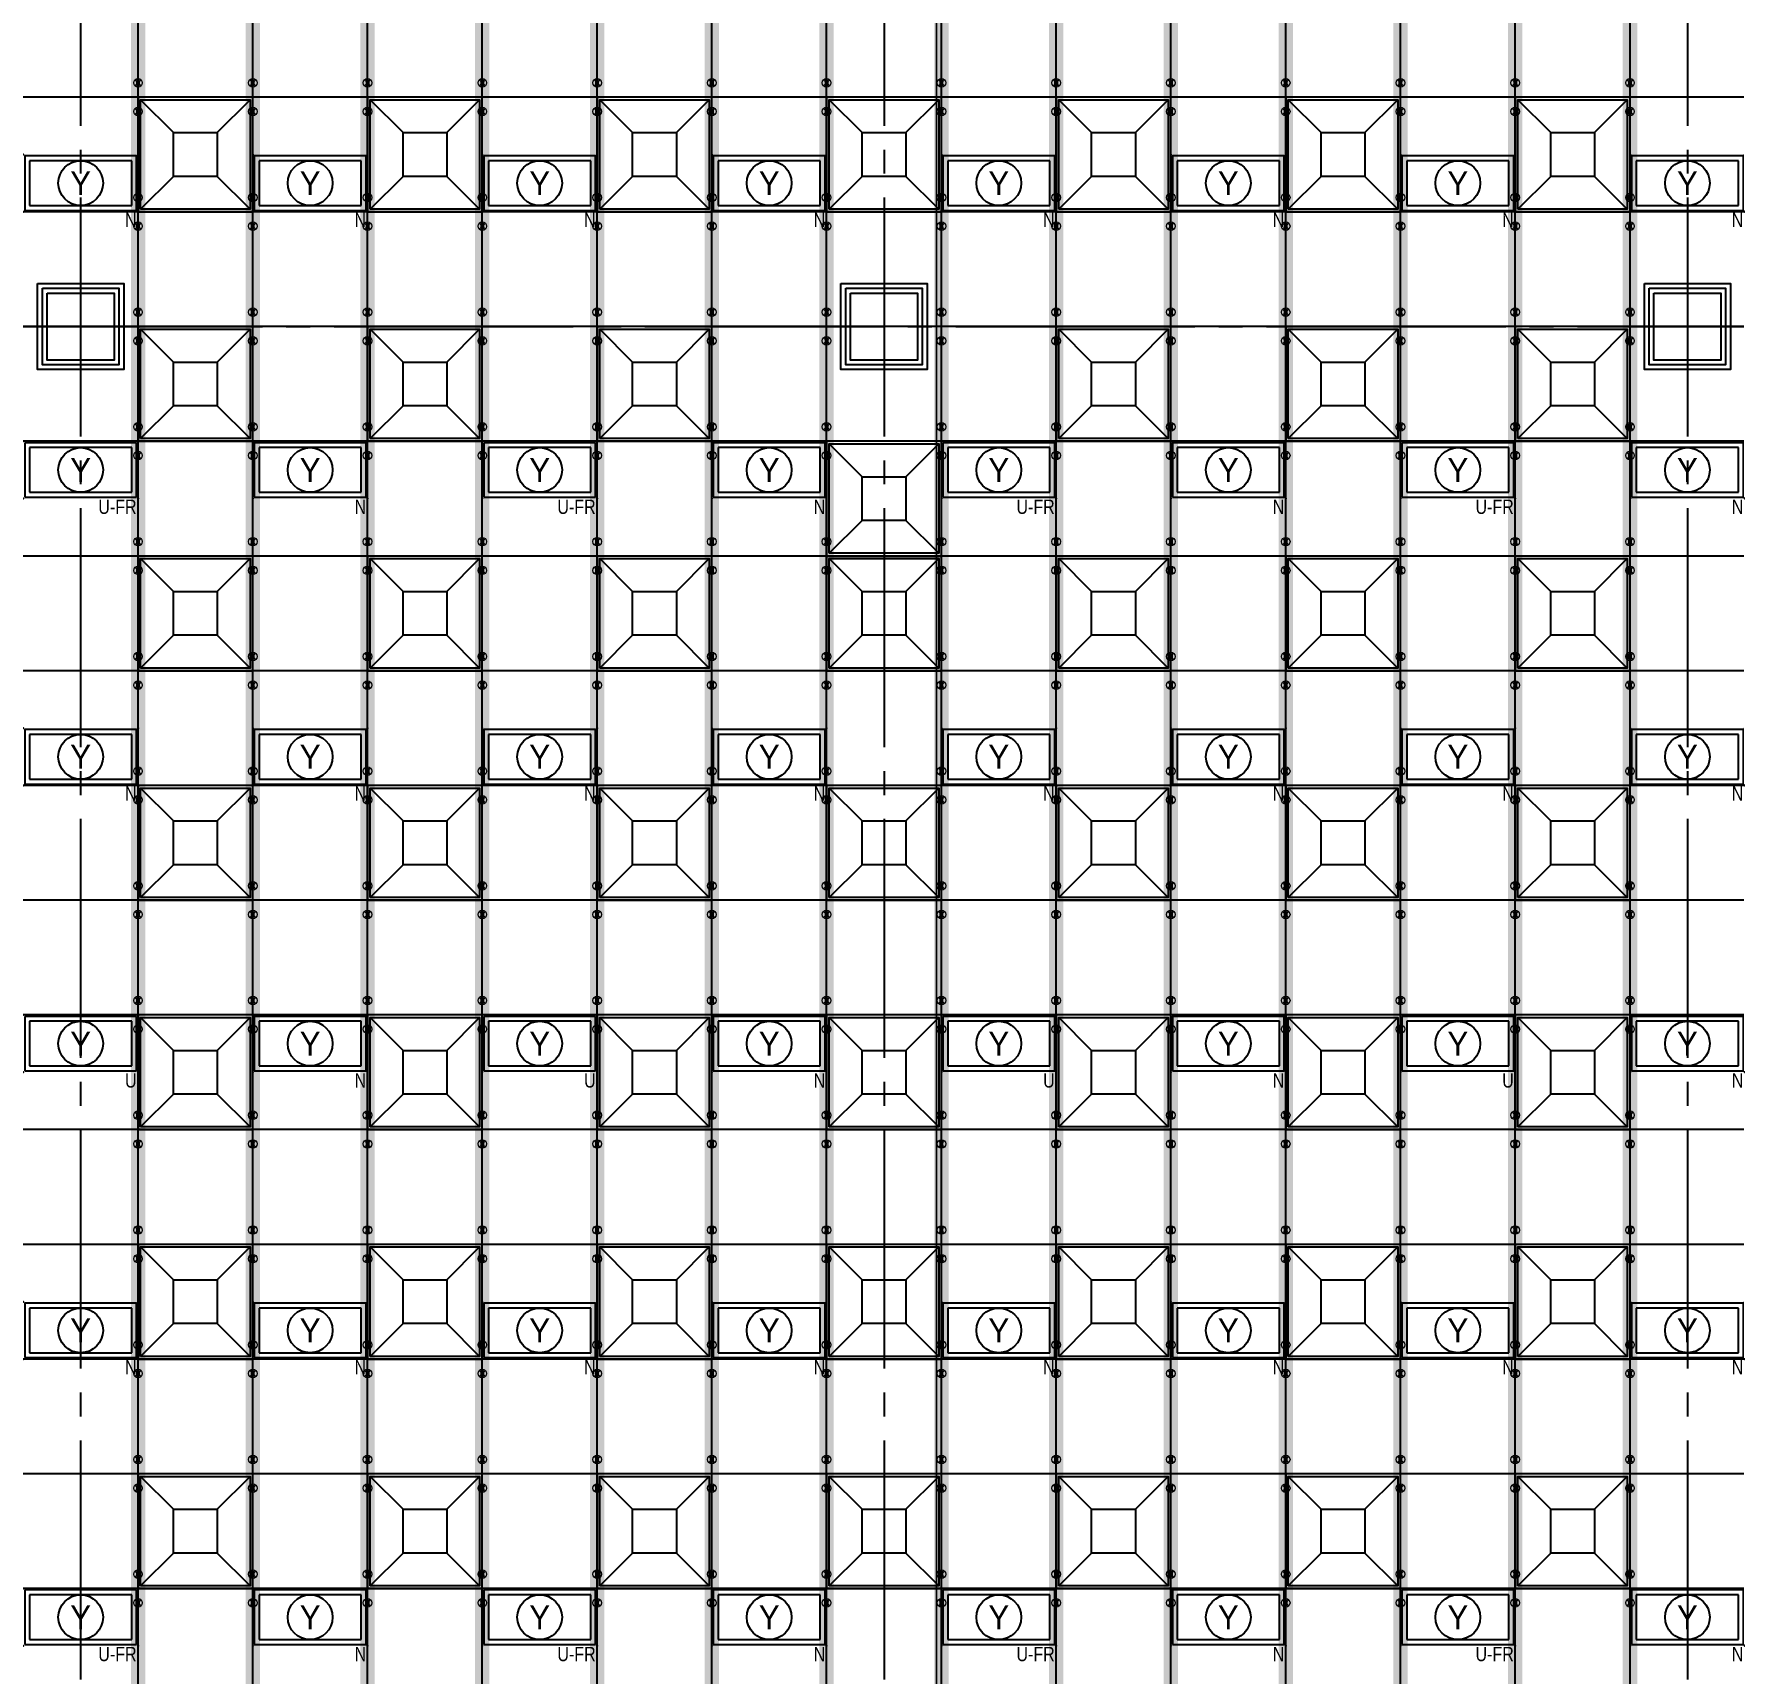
# Model space of a CAD drawing. Header units: millimetres. Extents: x -17313 to 27370, y -1010 to 13584.
# Drawn here: x 10991 to 12769, y 1592 to 3306 of the extents above; entities that cross this region are included whole.
import ezdxf
from ezdxf.enums import TextEntityAlignment as Align

# ---------------------------------------------------------------- set-up
doc = ezdxf.new("R2010")
doc.units = ezdxf.units.MM
doc.header["$LTSCALE"] = 100
doc.linetypes.add('X-S-FAB-L10$0$COL-CEN-LIN', pattern=[3.25, 2.5, -0.25, 0.25, -0.25])
for name, color, linetype in [('0-XREF', 7, 'Continuous'), ('188K-SM-03-F10-ARCH-CEIL-Y2257103$0$K-CEIL-4.2', 8, 'Continuous'), ('188K-SM-03-F10-ARCH-CEIL-Y2257103$0$K-CEIL-4.2-AREA', 8, 'Continuous'), ('188K-SM-03-F10-ARCH-CEIL-Y2257103$0$K-鋼構', 121, 'Continuous'), ('188K-SM-03-F10-ARCH-PA-Y2257103$0$K-P1S-4.2-單抗', 53, 'Continuous'), ('188K-SM-06-F10-ELEC-LIGHT-Y2257103$0$E-LIGHT(Y)-N', 8, 'Continuous'), ('188K-SM-06-F10-ELEC-LIGHT-Y2257103$0$E-LIGHT(Y)-U FR', 8, 'Continuous'), ('188K-SM-06-F10-ELEC-LIGHT-Y2257103$0$E-LIGHT(Y)-U XLPE', 8, 'Continuous'), ('188K-SM-06-F10-HVAC-FFU-Y2257103$0$AC-FFU-ULPA+化學濾網-', 6, 'Continuous'), ('X-S-FAB-L10$0$0-DIM-TXT', 8, 'Continuous'), ('X-S-FAB-L10$0$BLOCK', 8, 'Continuous'), ('X-S-FAB-L10$0$CCL', 8, 'X-S-FAB-L10$0$COL-CEN-LIN'), ('X-S-FAB-L10$0$COL-S', 8, 'Continuous'), ('X-S-FAB-L10$0$S-FNDN', 8, 'Continuous')]:
    doc.layers.add(name, color=color, linetype=linetype)
doc.layers.add('188K-SM-03-F10-ARCH-CEIL-Y2257103$0$K-吊點-標準', color=8, linetype='Continuous', lineweight=9)
doc.layers.add('188K-SM-06-F10-ELEC-LIGHT-Y2257103$0$Defpoints-CAS', color=8, linetype='Continuous', plot=False)
doc.styles.add('188K-SM-06-F10-ELEC-LIGHT-Y2257103$0$Standard', font='arial.ttf')
doc.styles.add('188K-SM-06-F10-ELEC-LIGHT-Y2257103$0$xCI-5-F20-03-燈具$0$Standard', font='')
doc.styles.add('X-S-FAB-L10$0$CHINA', font='simplex.shx', dxfattribs={"width": 0.75, "bigfont": 'chineset.shx'})
doc.styles.add('X-S-FAB-L10$0$Standard', font='', dxfattribs={"width": 0.8})
doc.styles.add('X-S-FAB-L10$0$TG_NOTE_TEXT', font='simplex.shx', dxfattribs={"width": 0.75, "bigfont": 'chineset.shx'})
doc.styles.get('188K-SM-06-F10-ELEC-LIGHT-Y2257103$0$xCI-5-F20-03-燈具$0$Standard').set_extended_font_data('PMingLiU')
doc.styles.get('X-S-FAB-L10$0$Standard').set_extended_font_data('Microsoft JhengHei')

# ---------------------------------------------------------------- blocks, each defined once
blk = doc.blocks.new('188K-SM-06-F10-HVAC-FFU-Y2257103$0$H-FFU-ULPA+化濾')
for p, q in [((-82.9, 82.9), (-117.2, 117.3)), ((-37.1, 82.9), (-2.7, 117.3)), ((-117.2, 2.8), (-82.9, 37.1)), ((-2.7, 2.8), (-37.1, 37.1))]:
    blk.add_line(p, q)
for points in [[(-2.7, 2.8), (-2.7, 117.3), (-117.2, 117.3), (-117.2, 2.8)], [(-37.1, 37.1), (-37.1, 82.9), (-82.9, 82.9), (-82.9, 37.1)]]:
    blk.add_lwpolyline(points, close=True)
at = {"layer": 'DefPoints'}
blk.add_lwpolyline([(-120, 120), (0, 120), (0, 0), (-120, 0)], close=True, dxfattribs=at)
blk = doc.blocks.new('188K-SM-06-F10-HVAC-FFU-Y2257103')
at = {"layer": '188K-SM-06-F10-HVAC-FFU-Y2257103$0$AC-FFU-ULPA+化學濾網-', "xscale": -1}
for p in [(11100, 3120), (11340, 3120), (11580, 3120), (11820, 3120), (12060, 3120), (12300, 3120), (12540, 3120), (11100, 2880), (11340, 2880), (11580, 2880), (12060, 2880), (12300, 2880), (12540, 2880), (11820, 2760), (11100, 2640), (11340, 2640), (11580, 2640), (11820, 2640), (12060, 2640), (12300, 2640), (12540, 2640), (11100, 2400), (11340, 2400), (11580, 2400), (11820, 2400), (12060, 2400), (12300, 2400), (12540, 2400), (11100, 2160), (11340, 2160), (11580, 2160), (11820, 2160), (12060, 2160), (12300, 2160), (12540, 2160), (11100, 1920), (11340, 1920), (11580, 1920), (11820, 1920), (12060, 1920), (12300, 1920), (12540, 1920), (11100, 1680), (11340, 1680), (11580, 1680), (11820, 1680), (12060, 1680), (12300, 1680), (12540, 1680)]:
    blk.add_blockref('188K-SM-06-F10-HVAC-FFU-Y2257103$0$H-FFU-ULPA+化濾', p, dxfattribs=at)
blk = doc.blocks.new('X-S-FAB-L10$0$FAB2-L05')
at = {"layer": 'X-S-FAB-L10$0$CCL'}
for p, q in [((-15120, 11005), (-15120, 0)), ((-14280, 11005), (-14280, 0)), ((-13440, 11005), (-13440, 0)), ((-26880, 3720), (1210, 3720))]:
    blk.add_line(p, q, dxfattribs=at)
at = {"layer": 'X-S-FAB-L10$0$COL-S'}
for points in [[(-15155, 3755), (-15085, 3755), (-15085, 3685), (-15155, 3685)], [(-14315, 3755), (-14245, 3755), (-14245, 3685), (-14315, 3685)], [(-13475, 3755), (-13405, 3755), (-13405, 3685), (-13475, 3685)]]:
    blk.add_lwpolyline(points, close=True, dxfattribs=at)
blk = doc.blocks.new('X-S-FAB-L10')
at = {"layer": 'X-S-FAB-L10$0$COL-S'}
for p, q in [((11005, 3035), (11075, 3035)), ((11005, 2965), (11005, 3035)), ((11075, 3035), (11075, 2965)), ((11845, 3035), (11915, 3035)), ((11845, 2965), (11845, 3035)), ((11915, 3035), (11915, 2965)), ((12685, 3035), (12755, 3035)), ((12685, 2965), (12685, 3035)), ((12755, 3035), (12755, 2965)), ((11075, 2965), (11005, 2965)), ((11915, 2965), (11845, 2965)), ((12755, 2965), (12685, 2965))]:
    blk.add_line(p, q, dxfattribs=at)
at = {"layer": 'X-S-FAB-L10$0$S-FNDN', "lineweight": 0, "flags": 128}
for points in [[(11935, 9055), (4350, 9055), (4350, 7470), (9330, 7470), (9330, -55), (11935, -55), (11935, 4530), (11070, 4530), (11070, 5003), (11935, 5003)], [(11070, 4530), (11935, 4530), (11935, -55), (12665, -55), (12665, -270), (15175, -270), (15175, -55), (15905, -55), (15905, 4530), (16672.5, 4530), (16672.5, 5003), (15905, 5003), (15905, 9055), (11935, 9055), (11935, 5003), (11070, 5003)]]:
    blk.add_lwpolyline(points, close=True, dxfattribs=at)
at = {"layer": 'X-S-FAB-L10$0$BLOCK'}
blk.add_blockref('X-S-FAB-L10$0$FAB2-L05', (26160, -720), dxfattribs=at)
at = {"style": 'X-S-FAB-L10$0$TG_NOTE_TEXT', "width": 0.5, "flags": 1}
for p in [(7463.301, 9020), (18268.251, 8649), (11197.77, 4800.167), (16485.801, 4800.167), (25420.27, 2635), (13360, 320.001, 0), (7463.301, -33.333)]:
    blk.add_attdef('WH', text='', height=20, dxfattribs=at).set_placement(p, align=Align.BOTTOM_LEFT)
at = {"width": 0.5}
for style, p in [('X-S-FAB-L10$0$TG_NOTE_TEXT', (7585, 9020)), ('X-S-FAB-L10$0$TG_NOTE_TEXT', (18389.95, 8649)), ('X-S-FAB-L10$0$TG_NOTE_TEXT', (11117.5, 4813.5)), ('X-S-FAB-L10$0$TG_NOTE_TEXT', (16607.5, 4813.5)), ('X-S-FAB-L10$0$TG_NOTE_TEXT', (25350, 2635)), ('X-S-FAB-L10$0$Standard', (13129.375, 325.001, 0)), ('X-S-FAB-L10$0$TG_NOTE_TEXT', (7585, -20))]:
    blk.add_attdef('DESC', text='', height=10, dxfattribs=dict(at, style=style)).set_placement(p, align=Align.BOTTOM_LEFT)
for tag, style, p in [('TYPE', 'X-S-FAB-L10$0$TG_NOTE_TEXT', (7619.286, 9020)), ('NO', 'X-S-FAB-L10$0$TG_NOTE_TEXT', (7650.095, 9020)), ('TYPE', 'X-S-FAB-L10$0$TG_NOTE_TEXT', (18424.236, 8649)), ('NO', 'X-S-FAB-L10$0$TG_NOTE_TEXT', (18455.045, 8649)), ('NO', 'X-S-FAB-L10$0$TG_NOTE_TEXT', (11088.595, 4813.5)), ('TYPE', 'X-S-FAB-L10$0$TG_NOTE_TEXT', (11151.786, 4813.5)), ('TYPE', 'X-S-FAB-L10$0$TG_NOTE_TEXT', (16641.786, 4813.5)), ('NO', 'X-S-FAB-L10$0$TG_NOTE_TEXT', (16672.595, 4813.5)), ('NO', 'X-S-FAB-L10$0$TG_NOTE_TEXT', (25313, 2635)), ('TYPE', 'X-S-FAB-L10$0$TG_NOTE_TEXT', (25350, 2635)), ('NO', 'X-S-FAB-L10$0$Standard', (13100, 320.001, 0)), ('TYPE', 'X-S-FAB-L10$0$Standard', (13129.375, 320.001, 0)), ('TYPE', 'X-S-FAB-L10$0$TG_NOTE_TEXT', (7619.286, -20)), ('NO', 'X-S-FAB-L10$0$TG_NOTE_TEXT', (7650.095, -20))]:
    blk.add_attdef(tag, text='', height=10, dxfattribs=dict(at, style=style)).set_placement(p, align=Align.BOTTOM_RIGHT)
at = {"style": 'X-S-FAB-L10$0$TG_NOTE_TEXT', "width": 0.5, "flags": 1}
for rotation, p in [(180, (43, 7480)), (180, (943, 7480)), (90, (24310, 3717.77)), (270, (17080, 1711.699))]:
    blk.add_attdef('WH', text='', height=20, rotation=rotation, dxfattribs=at).set_placement(p, align=Align.BOTTOM_LEFT)
at = {"width": 0.5}
for rotation, style, p in [(180, 'X-S-FAB-L10$0$Standard', (317.625, 7480)), (180, 'X-S-FAB-L10$0$Standard', (1217.625, 7480)), (90, 'X-S-FAB-L10$0$TG_NOTE_TEXT', (24310, 3647.5)), (270, 'X-S-FAB-L10$0$TG_NOTE_TEXT', (17080, 1605))]:
    blk.add_attdef('DESC', text='', height=10, rotation=rotation, dxfattribs=dict(at, style=style)).set_placement(p, align=Align.BOTTOM_LEFT)
for tag, rotation, style, p in [('TYPE', 180, 'X-S-FAB-L10$0$Standard', (317.625, 7480)), ('NO', 180, 'X-S-FAB-L10$0$Standard', (347, 7480)), ('TYPE', 180, 'X-S-FAB-L10$0$Standard', (1217.625, 7480)), ('NO', 180, 'X-S-FAB-L10$0$Standard', (1247, 7480)), ('TYPE', 90, 'X-S-FAB-L10$0$TG_NOTE_TEXT', (24310, 3647.5)), ('NO', 90, 'X-S-FAB-L10$0$TG_NOTE_TEXT', (24310, 3610.5)), ('TYPE', 270, 'X-S-FAB-L10$0$TG_NOTE_TEXT', (17080, 1605)), ('NO', 270, 'X-S-FAB-L10$0$TG_NOTE_TEXT', (17080, 1573))]:
    blk.add_attdef(tag, text='', height=10, rotation=rotation, dxfattribs=dict(at, style=style)).set_placement(p, align=Align.BOTTOM_RIGHT)
at = {"layer": 'X-S-FAB-L10$0$0-DIM-TXT', "style": 'X-S-FAB-L10$0$CHINA', "width": 0.75}
for p in [(667.414, 7855.1, -2689.4), (22627.353, 6728.814), (25644.722, 6728.814), (24778.787, 5569.051), (1118.252, 4980), (417.801, 4594.623), (23874.84, 4355), (22927.43, 4330.122), (23749.869, 3901.367), (417.801, 3765.236), (1118.252, 3730), (417.801, 3115.79), (536.882, 2227.832), (16908.994, 1782.652), (888.445, 880.466), (16977.43, 750), (18878.841, 750), (25641.221, 553.233), (21364.03, 526.894)]:
    blk.add_attdef('HIG', text='', height=80, dxfattribs=at).set_placement(p, align=Align.MIDDLE_LEFT)
blk = doc.blocks.new('188K-SM-03-F10-ARCH-CEIL-Y2257103$0$A$C2CA95053')
h = blk.add_hatch(color=256)
edge = h.paths.add_edge_path()
edge.add_arc((0, 0), 0.5, 0, 360)
for p, q in [((3.2, 3.2), (-3.2, -3.2)), ((3.2, -3.2), (-3.2, 3.2))]:
    blk.add_line(p, q)
blk.add_lwpolyline([(-1.6, 2.5), (-1.6, -2.5), (1.6, -2.5), (1.6, 2.5)], close=True)
for radius in [4.5, 0.5]:
    blk.add_circle((0, 0), radius)
blk = doc.blocks.new('188K-SM-03-F10-ARCH-CEIL-Y2257103$0$天花板吊點-附調整片 - 3_8_螺桿吊架 100 mm 高調整片-V1-1FL')
blk.add_blockref('188K-SM-03-F10-ARCH-CEIL-Y2257103$0$A$C2CA95053', (0, 0))
blk = doc.blocks.new('188K-SM-03-F10-ARCH-CEIL-Y2257103')
at = {"layer": '188K-SM-03-F10-ARCH-CEIL-Y2257103$0$K-CEIL-4.2'}
for p, q in [((11820, 312.7), (11820, 8632.2)), ((11940, 312.7), (11940, 8632.2)), ((12060, 312.7), (12060, 8632.2)), ((12180, 312.7), (12180, 8632.2)), ((12300, 312.7), (12300, 8632.2)), ((12420, 312.7), (12420, 8632.2)), ((12540, 312.7), (12540, 8632.2)), ((12660, 312.7), (12660, 8632.2)), ((11100, 312.7), (11100, 4517.5)), ((11220, 312.7), (11220, 4517.5)), ((11340, 312.7), (11340, 4517.5)), ((11460, 312.7), (11460, 4517.5)), ((11580, 312.7), (11580, 4517.5)), ((11700, 312.7), (11700, 4517.5)), ((24297.2, 3240), (1847.7, 3240)), ((24297.2, 3120), (1847.7, 3120)), ((24297.2, 3000), (1847.7, 3000)), ((24297.2, 2880), (1847.7, 2880)), ((24297.2, 2760), (1847.7, 2760)), ((24297.2, 2640), (1847.7, 2640)), ((24297.2, 2520), (1847.7, 2520)), ((24297.2, 2400), (1847.7, 2400)), ((24297.2, 2280), (6382.5, 2280)), ((24297.2, 2160), (6382.5, 2160)), ((16747.2, 2040), (1847.7, 2040)), ((16747.2, 1920), (1847.7, 1920)), ((16747.2, 1800), (1847.7, 1800)), ((16747.2, 1680), (1847.7, 1680))]:
    blk.add_line(p, q, dxfattribs=at)
at = {"layer": '188K-SM-03-F10-ARCH-CEIL-Y2257103$0$K-CEIL-4.2-AREA'}
for points in [[(11005, 3035), (11075, 3035), (11075, 2965), (11005, 2965)], [(11845, 3035), (11915, 3035), (11915, 2965), (11845, 2965)], [(12685, 3035), (12755, 3035), (12755, 2965), (12685, 2965)]]:
    blk.add_lwpolyline(points, close=True, dxfattribs=at)
at = {"layer": '188K-SM-03-F10-ARCH-CEIL-Y2257103$0$K-鋼構', "const_width": 15, "elevation": 0}
for points in [[(12420, 9007.5), (12420, 230)], [(12540, 9007.5), (12540, 230)], [(12660, 9007.5), (12660, 230)], [(11820, 8769.9), (11820, 230)], [(11940, 8769.9), (11940, 230)], [(12060, 8769.9), (12060, 230)], [(12180, 8769.9), (12180, 230)], [(12300, 8769.9), (12300, 230)], [(11100, 4517.5), (11100, 230)], [(11220, 4517.5), (11220, 230)], [(11340, 4517.5), (11340, 230)], [(11460, 4517.5), (11460, 230)], [(11580, 4517.5), (11580, 230)], [(11700, 4517.5), (11700, 230)]]:
    blk.add_lwpolyline(points, dxfattribs=at)
at = {"layer": '188K-SM-03-F10-ARCH-CEIL-Y2257103$0$K-吊點-標準', "color": 170, "lineweight": 18, "rotation": 179.9999999999997}
for p in [(11100, 3255), (11220, 3255), (11340, 3255), (11460, 3255), (11580, 3255), (11700, 3255), (11820, 3255), (11940, 3255), (12060, 3255), (12180, 3255), (12300, 3255), (12420, 3255), (12540, 3255), (12660, 3255), (11100, 3225), (11220, 3225), (11340, 3225), (11460, 3225), (11580, 3225), (11700, 3225), (11820, 3225), (11940, 3225), (12060, 3225), (12180, 3225), (12300, 3225), (12420, 3225), (12540, 3225), (12660, 3225), (11100, 3135), (11220, 3135), (11340, 3135), (11460, 3135), (11580, 3135), (11700, 3135), (11820, 3135), (11940, 3135), (12060, 3135), (12180, 3135), (12300, 3135), (12420, 3135), (12540, 3135), (12660, 3135), (11100, 3105), (11220, 3105), (11340, 3105), (11460, 3105), (11580, 3105), (11700, 3105), (11820, 3105), (11940, 3105), (12060, 3105), (12180, 3105), (12300, 3105), (12420, 3105), (12540, 3105), (12660, 3105), (11100, 3015), (11220, 3015), (11340, 3015), (11460, 3015), (11580, 3015), (11700, 3015), (11820, 3015), (11940, 3015), (12060, 3015), (12180, 3015), (12300, 3015), (12420, 3015), (12540, 3015), (12660, 3015), (11100, 2985), (11220, 2985), (11340, 2985), (11460, 2985), (11580, 2985), (11700, 2985), (11820, 2985), (11940, 2985), (12060, 2985), (12180, 2985), (12300, 2985), (12420, 2985), (12540, 2985), (12660, 2985), (11100, 2895), (11220, 2895), (11340, 2895), (11460, 2895), (11580, 2895), (11700, 2895), (11820, 2895), (11940, 2895), (12060, 2895), (12180, 2895), (12300, 2895), (12420, 2895), (12540, 2895), (12660, 2895), (11100, 2865), (11220, 2865), (11340, 2865), (11460, 2865), (11580, 2865), (11700, 2865), (11820, 2865), (11940, 2865), (12060, 2865), (12180, 2865), (12300, 2865), (12420, 2865), (12540, 2865), (12660, 2865), (11100, 2775), (11220, 2775), (11340, 2775), (11460, 2775), (11580, 2775), (11700, 2775), (11820, 2775), (11940, 2775), (12060, 2775), (12180, 2775), (12300, 2775), (12420, 2775), (12540, 2775), (12660, 2775), (11100, 2745), (11220, 2745), (11340, 2745), (11460, 2745), (11580, 2745), (11700, 2745), (11820, 2745), (11940, 2745), (12060, 2745), (12180, 2745), (12300, 2745), (12420, 2745), (12540, 2745), (12660, 2745), (11100, 2655), (11220, 2655), (11340, 2655), (11460, 2655), (11580, 2655), (11700, 2655), (11820, 2655), (11940, 2655), (12060, 2655), (12180, 2655), (12300, 2655), (12420, 2655), (12540, 2655), (12660, 2655), (11100, 2625), (11220, 2625), (11340, 2625), (11460, 2625), (11580, 2625), (11700, 2625), (11820, 2625), (11940, 2625), (12060, 2625), (12180, 2625), (12300, 2625), (12420, 2625), (12540, 2625), (12660, 2625), (11100, 2535), (11220, 2535), (11340, 2535), (11460, 2535), (11580, 2535), (11700, 2535), (11820, 2535), (11940, 2535), (12060, 2535), (12180, 2535), (12300, 2535), (12420, 2535), (12540, 2535), (12660, 2535), (11100, 2505), (11220, 2505), (11340, 2505), (11460, 2505), (11580, 2505), (11700, 2505), (11820, 2505), (11940, 2505), (12060, 2505), (12180, 2505), (12300, 2505), (12420, 2505), (12540, 2505), (12660, 2505), (11100, 2415), (11220, 2415), (11340, 2415), (11460, 2415), (11580, 2415), (11700, 2415), (11820, 2415), (11940, 2415), (12060, 2415), (12180, 2415), (12300, 2415), (12420, 2415), (12540, 2415), (12660, 2415), (11100, 2385), (11220, 2385), (11340, 2385), (11460, 2385), (11580, 2385), (11700, 2385), (11820, 2385), (11940, 2385), (12060, 2385), (12180, 2385), (12300, 2385), (12420, 2385), (12540, 2385), (12660, 2385), (11100, 2295), (11220, 2295), (11340, 2295), (11460, 2295), (11580, 2295), (11700, 2295), (11820, 2295), (11940, 2295), (12060, 2295), (12180, 2295), (12300, 2295), (12420, 2295), (12540, 2295), (12660, 2295), (11100, 2265), (11220, 2265), (11340, 2265), (11460, 2265), (11580, 2265), (11700, 2265), (11820, 2265), (11940, 2265), (12060, 2265), (12180, 2265), (12300, 2265), (12420, 2265), (12540, 2265), (12660, 2265), (11100, 2175), (11220, 2175), (11340, 2175), (11460, 2175), (11580, 2175), (11700, 2175), (11820, 2175), (11940, 2175), (12060, 2175), (12180, 2175), (12300, 2175), (12420, 2175), (12540, 2175), (12660, 2175), (11100, 2145), (11220, 2145), (11340, 2145), (11460, 2145), (11580, 2145), (11700, 2145), (11820, 2145), (11940, 2145), (12060, 2145), (12180, 2145), (12300, 2145), (12420, 2145), (12540, 2145), (12660, 2145), (11100, 2055), (11220, 2055), (11340, 2055), (11460, 2055), (11580, 2055), (11700, 2055), (11820, 2055), (11940, 2055), (12060, 2055), (12180, 2055), (12300, 2055), (12420, 2055), (12540, 2055), (12660, 2055), (11100, 2025), (11220, 2025), (11340, 2025), (11460, 2025), (11580, 2025), (11700, 2025), (11820, 2025), (11940, 2025), (12060, 2025), (12180, 2025), (12300, 2025), (12420, 2025), (12540, 2025), (12660, 2025), (11100, 1935), (11220, 1935), (11340, 1935), (11460, 1935), (11580, 1935), (11700, 1935), (11820, 1935), (11940, 1935), (12060, 1935), (12180, 1935), (12300, 1935), (12420, 1935), (12540, 1935), (12660, 1935), (11100, 1905), (11220, 1905), (11340, 1905), (11460, 1905), (11580, 1905), (11700, 1905), (11820, 1905), (11940, 1905), (12060, 1905), (12180, 1905), (12300, 1905), (12420, 1905), (12540, 1905), (12660, 1905), (11100, 1815), (11220, 1815), (11340, 1815), (11460, 1815), (11580, 1815), (11700, 1815), (11820, 1815), (11940, 1815), (12060, 1815), (12180, 1815), (12300, 1815), (12420, 1815), (12540, 1815), (12660, 1815), (11100, 1785), (11220, 1785), (11340, 1785), (11460, 1785), (11580, 1785), (11700, 1785), (11820, 1785), (11940, 1785), (12060, 1785), (12180, 1785), (12300, 1785), (12420, 1785), (12540, 1785), (12660, 1785), (11100, 1695), (11220, 1695), (11340, 1695), (11460, 1695), (11580, 1695), (11700, 1695), (11820, 1695), (11940, 1695), (12060, 1695), (12180, 1695), (12300, 1695), (12420, 1695), (12540, 1695), (12660, 1695), (11100, 1665), (11220, 1665), (11340, 1665), (11460, 1665), (11580, 1665), (11700, 1665), (11820, 1665), (11940, 1665), (12060, 1665), (12180, 1665), (12300, 1665), (12420, 1665), (12540, 1665), (12660, 1665)]:
    blk.add_blockref('188K-SM-03-F10-ARCH-CEIL-Y2257103$0$天花板吊點-附調整片 - 3_8_螺桿吊架 100 mm 高調整片-V1-1FL', p, dxfattribs=at)
blk = doc.blocks.new('188K-SM-03-F10-ARCH-PA-Y2257103')
at = {"layer": '188K-SM-03-F10-ARCH-PA-Y2257103$0$K-P1S-4.2-單抗'}
for points in [[(10995, 3045), (11085, 3045), (11085, 2955), (10995, 2955)], [(11000, 3040), (11080, 3040), (11080, 2960), (11000, 2960)], [(11835, 3045), (11925, 3045), (11925, 2955), (11835, 2955)], [(11840, 3040), (11920, 3040), (11920, 2960), (11840, 2960)], [(12675, 3045), (12765, 3045), (12765, 2955), (12675, 2955)], [(12680, 3040), (12760, 3040), (12760, 2960), (12680, 2960)]]:
    blk.add_lwpolyline(points, close=True, dxfattribs=at)
blk = doc.blocks.new('188K-SM-06-F10-ELEC-LIGHT-Y2257103$0$背掀式無塵室燈具(黃光)-CAS')
at = {"color": 0}
for p, q in [((53.4, 23.4), (-53.4, 23.4)), ((-53.4, 23.4), (-53.4, -23.4)), ((53.4, -23.4), (53.4, 23.4)), ((-53.4, -23.4), (53.4, -23.4))]:
    blk.add_line(p, q, dxfattribs=at)
blk.add_lwpolyline([(-58.5, -28.5), (58.5, -28.5), (58.5, 28.5), (-58.5, 28.5)], close=True, dxfattribs=at)
blk.add_circle((0, 0), 23.4, dxfattribs=at)
at = {"layer": '188K-SM-06-F10-ELEC-LIGHT-Y2257103$0$Defpoints-CAS'}
for p in [(-60, 30), (-60, 30), (60, 30), (-60, -30), (60, -30)]:
    blk.add_point(p, dxfattribs=at)
at = {"color": 0, "style": '188K-SM-06-F10-ELEC-LIGHT-Y2257103$0$xCI-5-F20-03-燈具$0$Standard'}
blk.add_text('Y', height=25, dxfattribs=at).set_placement((0, 0), align=Align.MIDDLE)
at = {"style": '188K-SM-06-F10-ELEC-LIGHT-Y2257103$0$Standard', "width": 0.8}
blk.add_text('N', height=15, rotation=360, dxfattribs=at).set_placement((58.5, -38.5), align=Align.MIDDLE_RIGHT)
blk = doc.blocks.new('*U292')
for p, q in [((58.5, 28.5), (-58.5, 28.5)), ((-58.5, 28.5), (-58.5, -28.5)), ((53.4, 23.4), (-53.4, 23.4)), ((-53.4, 23.4), (-53.4, -23.4)), ((53.4, -23.4), (53.4, 23.4)), ((58.5, -28.5), (58.5, 28.5)), ((-58.5, -28.5), (58.5, -28.5)), ((-53.4, -23.4), (53.4, -23.4))]:
    blk.add_line(p, q)
blk.add_circle((0, 0), 23.4)
at = {"layer": '188K-SM-06-F10-ELEC-LIGHT-Y2257103$0$Defpoints-CAS'}
for p in [(-60, 30), (-60, 30), (60, 30), (-60, -30), (60, -30)]:
    blk.add_point(p, dxfattribs=at)
at = {"style": '188K-SM-06-F10-ELEC-LIGHT-Y2257103$0$xCI-5-F20-03-燈具$0$Standard'}
blk.add_text('Y', height=25, dxfattribs=at).set_placement((0, 0), align=Align.MIDDLE)
at = {"style": '188K-SM-06-F10-ELEC-LIGHT-Y2257103$0$Standard', "width": 0.8}
blk.add_text('U-FR', height=15, rotation=360, dxfattribs=at).set_placement((58.5, -38.5), align=Align.MIDDLE_RIGHT)
blk = doc.blocks.new('*U291')
for p, q in [((58.5, 28.5), (-58.5, 28.5)), ((-58.5, 28.5), (-58.5, -28.5)), ((53.4, 23.4), (-53.4, 23.4)), ((-53.4, 23.4), (-53.4, -23.4)), ((53.4, -23.4), (53.4, 23.4)), ((58.5, -28.5), (58.5, 28.5)), ((-58.5, -28.5), (58.5, -28.5)), ((-53.4, -23.4), (53.4, -23.4))]:
    blk.add_line(p, q)
blk.add_circle((0, 0), 23.4)
at = {"layer": '188K-SM-06-F10-ELEC-LIGHT-Y2257103$0$Defpoints-CAS'}
for p in [(-60, 30), (-60, 30), (60, 30), (-60, -30), (60, -30)]:
    blk.add_point(p, dxfattribs=at)
at = {"style": '188K-SM-06-F10-ELEC-LIGHT-Y2257103$0$xCI-5-F20-03-燈具$0$Standard'}
blk.add_text('Y', height=25, dxfattribs=at).set_placement((0, 0), align=Align.MIDDLE)
at = {"style": '188K-SM-06-F10-ELEC-LIGHT-Y2257103$0$Standard', "width": 0.8}
blk.add_text('U', height=15, rotation=360, dxfattribs=at).set_placement((58.5, -38.5), align=Align.MIDDLE_RIGHT)
blk = doc.blocks.new('188K-SM-06-F10-ELEC-LIGHT-Y2257103')
at = {"layer": '188K-SM-06-F10-ELEC-LIGHT-Y2257103$0$E-LIGHT(Y)-N'}
for p in [(11040, 3150), (11280, 3150), (11520, 3150), (11760, 3150), (12000, 3150), (12240, 3150), (12480, 3150), (12720, 3150), (11280, 2850), (11760, 2850), (12240, 2850), (12720, 2850), (11040, 2550), (11280, 2550), (11520, 2550), (11760, 2550), (12000, 2550), (12240, 2550), (12480, 2550), (12720, 2550), (11280, 2250), (11760, 2250), (12240, 2250), (12720, 2250), (11040, 1950), (11280, 1950), (11520, 1950), (11760, 1950), (12000, 1950), (12240, 1950), (12480, 1950), (12720, 1950), (11280, 1650), (11760, 1650), (12240, 1650), (12720, 1650)]:
    blk.add_blockref('188K-SM-06-F10-ELEC-LIGHT-Y2257103$0$背掀式無塵室燈具(黃光)-CAS', p, dxfattribs=at)
at = {"layer": '188K-SM-06-F10-ELEC-LIGHT-Y2257103$0$E-LIGHT(Y)-U FR'}
for p in [(11040, 2850), (11520, 2850), (12000, 2850), (12480, 2850), (11040, 1650), (11520, 1650), (12000, 1650), (12480, 1650)]:
    blk.add_blockref('*U292', p, dxfattribs=at)
at = {"layer": '188K-SM-06-F10-ELEC-LIGHT-Y2257103$0$E-LIGHT(Y)-U XLPE'}
for p in [(11040, 2250), (11520, 2250), (12000, 2250), (12480, 2250)]:
    blk.add_blockref('*U291', p, dxfattribs=at)

msp = doc.modelspace()

# ---------------------------------------------------------------- block references
at = {"layer": '0-XREF'}
for name in ['188K-SM-06-F10-HVAC-FFU-Y2257103', 'X-S-FAB-L10', '188K-SM-06-F10-ELEC-LIGHT-Y2257103', '188K-SM-03-F10-ARCH-PA-Y2257103', '188K-SM-03-F10-ARCH-CEIL-Y2257103']:
    msp.add_blockref(name, (0, 0), dxfattribs=at)

doc.saveas('drawing.dxf')
